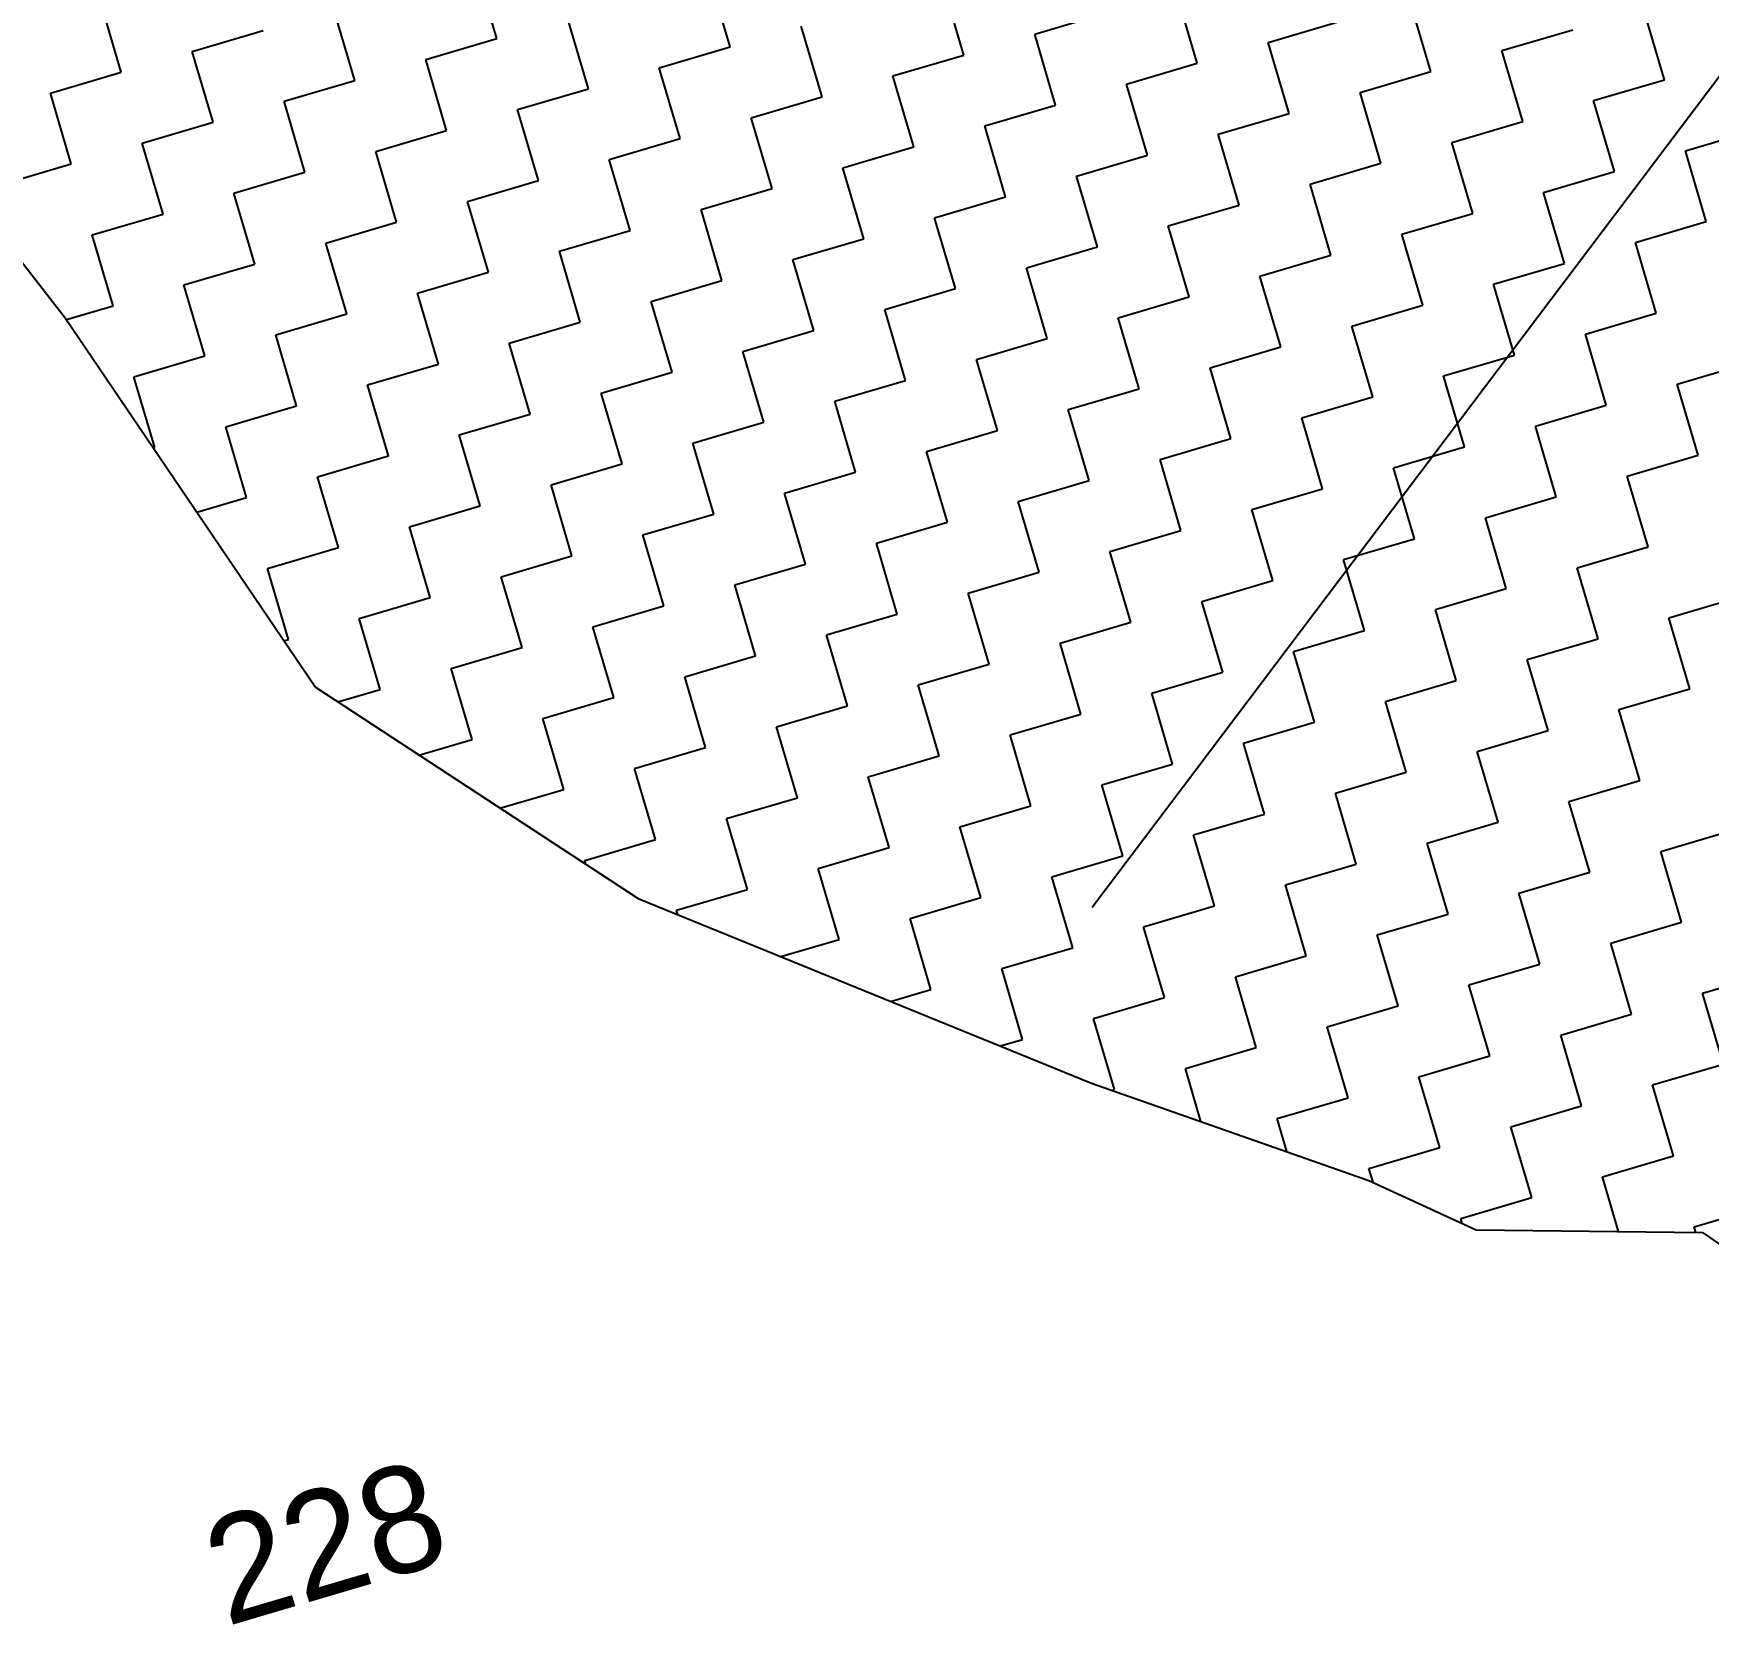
# Model space of a CAD drawing. Header units: metres. Extents: x 283645 to 285797, y 2017393 to 2020400.
# Drawn here: x 284637.4 to 284784.7, y 2017891.2 to 2018031.1 of the extents above; entities that cross this region are included whole.
import ezdxf
from ezdxf.enums import TextEntityAlignment as Align

# ---------------------------------------------------------------- set-up
doc = ezdxf.new("R2010")
doc.units = ezdxf.units.M
doc.layers.add('POLY_HATCH', color=12, linetype='Continuous')
doc.layers.add('TEXT_PARCEL', color=7, linetype='Continuous')
doc.styles.add('TEXT_MAP', font='', dxfattribs={"height": 2.5})
doc.styles.get('TEXT_MAP').set_extended_font_data('Kruti Dev 050')

msp = doc.modelspace()

# ---------------------------------------------------------------- linework, layer by layer
msp.add_lwpolyline([(284806.5, 2018054.9), (284730.52, 2017954.22)])
at = {"layer": 'POLY_HATCH'}
for p, q in [((284610.67, 2018044.15), (284640.2, 2018006.08)), ((284640.2, 2018006.08), (284662.21, 2017973.6)), ((284662.21, 2017973.6), (284690.58, 2017955.01)), ((284690.58, 2017955.01), (284730.45, 2017938.8)), ((284730.45, 2017938.8), (284754.85, 2017930.23)), ((284754.85, 2017930.23), (284764.27, 2017925.89)), ((284764.27, 2017925.89), (284784.17, 2017925.66)), ((284784.17, 2017925.66), (284809.04, 2017908.59))]:
    msp.add_line(p, q, dxfattribs=at)
at = {"layer": 'POLY_HATCH', "linetype": 'Continuous'}
for p, q in [((284678.15, 2018030.63), (284676.31, 2018036.86)), ((284698.69, 2018029.91), (284696.85, 2018036.14)), ((284719.22, 2018029.18), (284717.39, 2018035.42)), ((284739.76, 2018028.46), (284737.93, 2018034.7)), ((284645.14, 2018027.68), (284643.3, 2018033.91)), ((284665.68, 2018026.95), (284663.84, 2018033.19)), ((284760.3, 2018027.74), (284758.46, 2018033.97)), ((284780.84, 2018027.02), (284779, 2018033.25)), ((284686.22, 2018026.23), (284684.38, 2018032.47)), ((284706.76, 2018025.51), (284704.92, 2018031.74)), ((284725.46, 2018031.02), (284731.69, 2018032.86)), ((284746, 2018030.3), (284752.23, 2018032.14)), ((284651.37, 2018029.51), (284657.61, 2018031.35)), ((284671.91, 2018028.79), (284678.15, 2018030.63)), ((284727.29, 2018024.79), (284725.46, 2018031.02)), ((284747.83, 2018024.06), (284746, 2018030.3)), ((284766.53, 2018029.58), (284772.77, 2018031.41)), ((284653.21, 2018023.28), (284651.37, 2018029.51)), ((284673.75, 2018022.56), (284671.91, 2018028.79)), ((284692.45, 2018028.07), (284698.69, 2018029.91)), ((284712.99, 2018027.35), (284719.22, 2018029.18)), ((284768.37, 2018023.34), (284766.53, 2018029.58)), ((284638.91, 2018025.84), (284645.14, 2018027.68)), ((284694.29, 2018021.84), (284692.45, 2018028.07)), ((284714.83, 2018021.11), (284712.99, 2018027.35)), ((284733.53, 2018026.62), (284739.76, 2018028.46)), ((284754.07, 2018025.9), (284760.3, 2018027.74)), ((284640.74, 2018019.61), (284638.91, 2018025.84)), ((284659.45, 2018025.12), (284665.68, 2018026.95)), ((284679.98, 2018024.4), (284686.22, 2018026.23)), ((284735.37, 2018020.39), (284733.53, 2018026.62)), ((284755.9, 2018019.67), (284754.07, 2018025.9)), ((284774.61, 2018025.18), (284780.84, 2018027.02)), ((284661.28, 2018018.88), (284659.45, 2018025.12)), ((284681.82, 2018018.16), (284679.98, 2018024.4)), ((284700.52, 2018023.67), (284706.76, 2018025.51)), ((284721.06, 2018022.95), (284727.29, 2018024.79)), ((284776.44, 2018018.95), (284774.61, 2018025.18)), ((284646.98, 2018021.44), (284653.21, 2018023.28)), ((284702.36, 2018017.44), (284700.52, 2018023.67)), ((284722.9, 2018016.72), (284721.06, 2018022.95)), ((284741.6, 2018022.23), (284747.83, 2018024.06)), ((284762.14, 2018021.51), (284768.37, 2018023.34)), ((284648.81, 2018015.21), (284646.98, 2018021.44)), ((284667.52, 2018020.72), (284673.75, 2018022.56)), ((284688.05, 2018020), (284694.29, 2018021.84)), ((284743.44, 2018015.99), (284741.6, 2018022.23)), ((284763.98, 2018015.27), (284762.14, 2018021.51)), ((284782.68, 2018020.78), (284788.91, 2018022.62)), ((284669.35, 2018014.49), (284667.52, 2018020.72)), ((284689.89, 2018013.76), (284688.05, 2018020)), ((284708.59, 2018019.28), (284714.83, 2018021.11)), ((284729.13, 2018018.55), (284735.37, 2018020.39)), ((284784.51, 2018014.55), (284782.68, 2018020.78)), ((284634.51, 2018017.77), (284640.74, 2018019.61)), ((284655.05, 2018017.05), (284661.28, 2018018.88)), ((284710.43, 2018013.04), (284708.59, 2018019.28)), ((284730.97, 2018012.32), (284729.13, 2018018.55)), ((284749.67, 2018017.83), (284755.9, 2018019.67)), ((284770.21, 2018017.11), (284776.44, 2018018.95)), ((284656.89, 2018010.81), (284655.05, 2018017.05)), ((284675.59, 2018016.32), (284681.82, 2018018.16)), ((284696.13, 2018015.6), (284702.36, 2018017.44)), ((284751.51, 2018011.6), (284749.67, 2018017.83)), ((284772.05, 2018010.87), (284770.21, 2018017.11)), ((284677.42, 2018010.09), (284675.59, 2018016.32)), ((284697.96, 2018009.37), (284696.13, 2018015.6)), ((284716.66, 2018014.88), (284722.9, 2018016.72)), ((284737.2, 2018014.16), (284743.44, 2018015.99)), ((284642.58, 2018013.37), (284648.81, 2018015.21)), ((284663.12, 2018012.65), (284669.35, 2018014.49)), ((284718.5, 2018008.65), (284716.66, 2018014.88)), ((284739.04, 2018007.92), (284737.2, 2018014.16)), ((284757.74, 2018013.43), (284763.98, 2018015.27)), ((284778.28, 2018012.71), (284784.51, 2018014.55)), ((284644.42, 2018007.14), (284642.58, 2018013.37)), ((284664.96, 2018006.42), (284663.12, 2018012.65)), ((284683.66, 2018011.93), (284689.89, 2018013.76)), ((284704.2, 2018011.21), (284710.43, 2018013.04)), ((284759.58, 2018007.2), (284757.74, 2018013.43)), ((284780.12, 2018006.48), (284778.28, 2018012.71)), ((284685.49, 2018005.69), (284683.66, 2018011.93)), ((284706.03, 2018004.97), (284704.2, 2018011.21)), ((284724.73, 2018010.48), (284730.97, 2018012.32)), ((284745.27, 2018009.76), (284751.51, 2018011.6)), ((284650.65, 2018008.98), (284656.89, 2018010.81)), ((284671.19, 2018008.25), (284677.42, 2018010.09)), ((284726.57, 2018004.25), (284724.73, 2018010.48)), ((284747.11, 2018003.53), (284745.27, 2018009.76)), ((284765.81, 2018009.04), (284772.05, 2018010.87)), ((284652.49, 2018002.74), (284650.65, 2018008.98)), ((284673.03, 2018002.02), (284671.19, 2018008.25)), ((284691.73, 2018007.53), (284697.96, 2018009.37)), ((284712.27, 2018006.81), (284718.5, 2018008.65)), ((284767.65, 2018002.8), (284765.81, 2018009.04)), ((284640.31, 2018005.93), (284644.42, 2018007.14)), ((284693.57, 2018001.3), (284691.73, 2018007.53)), ((284714.1, 2018000.57), (284712.27, 2018006.81)), ((284732.81, 2018006.09), (284739.04, 2018007.92)), ((284753.34, 2018005.36), (284759.58, 2018007.2)), ((284773.88, 2018004.64), (284780.12, 2018006.48)), ((284658.72, 2018004.58), (284664.96, 2018006.42)), ((284679.26, 2018003.86), (284685.49, 2018005.69)), ((284734.64, 2017999.85), (284732.81, 2018006.09)), ((284755.18, 2017999.13), (284753.34, 2018005.36)), ((284660.56, 2017998.35), (284658.72, 2018004.58)), ((284681.1, 2017997.62), (284679.26, 2018003.86)), ((284699.8, 2018003.13), (284706.03, 2018004.97)), ((284720.34, 2018002.41), (284726.57, 2018004.25)), ((284740.88, 2018001.69), (284747.11, 2018003.53)), ((284775.72, 2017998.41), (284773.88, 2018004.64)), ((284646.25, 2018000.9), (284652.49, 2018002.74)), ((284701.64, 2017996.9), (284699.8, 2018003.13)), ((284722.18, 2017996.18), (284720.34, 2018002.41)), ((284761.42, 2018000.97), (284767.65, 2018002.8)), ((284781.95, 2018000.24), (284788.19, 2018002.08)), ((284648.09, 2017994.67), (284646.25, 2018000.9)), ((284666.79, 2018000.18), (284673.03, 2018002.02)), ((284687.33, 2017999.46), (284693.57, 2018001.3)), ((284742.71, 2017995.46), (284740.88, 2018001.69)), ((284763.25, 2017994.73), (284761.42, 2018000.97)), ((284668.63, 2017993.95), (284666.79, 2018000.18)), ((284689.17, 2017993.23), (284687.33, 2017999.46)), ((284707.87, 2017998.74), (284714.1, 2018000.57)), ((284728.41, 2017998.01), (284734.64, 2017999.85)), ((284748.95, 2017997.29), (284755.18, 2017999.13)), ((284783.79, 2017994.01), (284781.95, 2018000.24)), ((284654.33, 2017996.51), (284660.56, 2017998.35)), ((284709.71, 2017992.5), (284707.87, 2017998.74)), ((284730.25, 2017991.78), (284728.41, 2017998.01)), ((284769.49, 2017996.57), (284775.72, 2017998.41)), ((284656.16, 2017990.27), (284654.33, 2017996.51)), ((284674.86, 2017995.79), (284681.1, 2017997.62)), ((284695.4, 2017995.06), (284701.64, 2017996.9)), ((284715.94, 2017994.34), (284722.18, 2017996.18)), ((284750.78, 2017991.06), (284748.95, 2017997.29)), ((284771.32, 2017990.34), (284769.49, 2017996.57)), ((284676.7, 2017989.55), (284674.86, 2017995.79)), ((284697.24, 2017988.83), (284695.4, 2017995.06)), ((284736.48, 2017993.62), (284742.71, 2017995.46)), ((284757.02, 2017992.9), (284763.25, 2017994.73)), ((284647.96, 2017994.63), (284648.09, 2017994.67)), ((284662.4, 2017992.11), (284668.63, 2017993.95)), ((284682.94, 2017991.39), (284689.17, 2017993.23)), ((284717.78, 2017988.11), (284715.94, 2017994.34)), ((284738.32, 2017987.38), (284736.48, 2017993.62)), ((284777.56, 2017992.17), (284783.79, 2017994.01)), ((284664.23, 2017985.88), (284662.4, 2017992.11)), ((284703.47, 2017990.67), (284709.71, 2017992.5)), ((284724.01, 2017989.94), (284730.25, 2017991.78)), ((284758.86, 2017986.66), (284757.02, 2017992.9)), ((284779.39, 2017985.94), (284777.56, 2017992.17)), ((284651.79, 2017988.98), (284656.16, 2017990.27)), ((284684.77, 2017985.16), (284682.94, 2017991.39)), ((284705.31, 2017984.43), (284703.47, 2017990.67)), ((284744.55, 2017989.22), (284750.78, 2017991.06)), ((284765.09, 2017988.5), (284771.32, 2017990.34)), ((284670.47, 2017987.71), (284676.7, 2017989.55)), ((284691.01, 2017986.99), (284697.24, 2017988.83)), ((284725.85, 2017983.71), (284724.01, 2017989.94)), ((284746.39, 2017982.99), (284744.55, 2017989.22)), ((284672.3, 2017981.48), (284670.47, 2017987.71)), ((284711.54, 2017986.27), (284717.78, 2017988.11)), ((284732.08, 2017985.55), (284738.32, 2017987.38)), ((284766.93, 2017982.27), (284765.09, 2017988.5)), ((284658, 2017984.04), (284664.23, 2017985.88)), ((284692.84, 2017980.76), (284691.01, 2017986.99)), ((284713.38, 2017980.04), (284711.54, 2017986.27)), ((284752.62, 2017984.82), (284758.86, 2017986.66)), ((284773.16, 2017984.1), (284779.39, 2017985.94)), ((284678.54, 2017983.32), (284684.77, 2017985.16)), ((284699.08, 2017982.6), (284705.31, 2017984.43)), ((284733.92, 2017979.31), (284732.08, 2017985.55)), ((284754.46, 2017978.59), (284752.62, 2017984.82)), ((284659.84, 2017977.81), (284658, 2017984.04)), ((284680.38, 2017977.08), (284678.54, 2017983.32)), ((284719.62, 2017981.87), (284725.85, 2017983.71)), ((284740.15, 2017981.15), (284746.39, 2017982.99)), ((284775, 2017977.87), (284773.16, 2017984.1)), ((284666.07, 2017979.64), (284672.3, 2017981.48)), ((284700.91, 2017976.36), (284699.08, 2017982.6)), ((284721.45, 2017975.64), (284719.62, 2017981.87)), ((284760.69, 2017980.43), (284766.93, 2017982.27)), ((284781.23, 2017979.71), (284787.47, 2017981.54)), ((284686.61, 2017978.92), (284692.84, 2017980.76)), ((284707.15, 2017978.2), (284713.38, 2017980.04)), ((284741.99, 2017974.92), (284740.15, 2017981.15)), ((284762.53, 2017974.19), (284760.69, 2017980.43)), ((284667.91, 2017973.41), (284666.07, 2017979.64)), ((284688.45, 2017972.69), (284686.61, 2017978.92)), ((284727.69, 2017977.48), (284733.92, 2017979.31)), ((284748.23, 2017976.75), (284754.46, 2017978.59)), ((284783.07, 2017973.47), (284781.23, 2017979.71)), ((284659.44, 2017977.69), (284659.84, 2017977.81)), ((284674.14, 2017975.25), (284680.38, 2017977.08)), ((284708.99, 2017971.96), (284707.15, 2017978.2)), ((284729.52, 2017971.24), (284727.69, 2017977.48)), ((284768.76, 2017976.03), (284775, 2017977.87)), ((284694.68, 2017974.52), (284700.91, 2017976.36)), ((284715.22, 2017973.8), (284721.45, 2017975.64)), ((284750.06, 2017970.52), (284748.23, 2017976.75)), ((284770.6, 2017969.8), (284768.76, 2017976.03)), ((284675.98, 2017969.01), (284674.14, 2017975.25)), ((284696.52, 2017968.29), (284694.68, 2017974.52)), ((284735.76, 2017973.08), (284741.99, 2017974.92)), ((284756.3, 2017972.36), (284762.53, 2017974.19)), ((284664.18, 2017972.31), (284667.91, 2017973.41)), ((284682.21, 2017970.85), (284688.45, 2017972.69)), ((284717.06, 2017967.57), (284715.22, 2017973.8)), ((284737.59, 2017966.85), (284735.76, 2017973.08)), ((284776.83, 2017971.63), (284783.07, 2017973.47)), ((284702.75, 2017970.13), (284708.99, 2017971.96)), ((284723.29, 2017969.41), (284729.52, 2017971.24)), ((284758.13, 2017966.12), (284756.3, 2017972.36)), ((284778.67, 2017965.4), (284776.83, 2017971.63)), ((284684.05, 2017964.62), (284682.21, 2017970.85)), ((284704.59, 2017963.89), (284702.75, 2017970.13)), ((284743.83, 2017968.68), (284750.06, 2017970.52)), ((284764.37, 2017967.96), (284770.6, 2017969.8)), ((284671.31, 2017967.64), (284675.98, 2017969.01)), ((284690.28, 2017966.45), (284696.52, 2017968.29)), ((284725.13, 2017963.17), (284723.29, 2017969.41)), ((284745.67, 2017962.45), (284743.83, 2017968.68)), ((284710.82, 2017965.73), (284717.06, 2017967.57)), ((284731.36, 2017965.01), (284737.59, 2017966.85)), ((284766.2, 2017961.73), (284764.37, 2017967.96)), ((284692.12, 2017960.22), (284690.28, 2017966.45)), ((284712.66, 2017959.5), (284710.82, 2017965.73)), ((284751.9, 2017964.29), (284758.13, 2017966.12)), ((284772.44, 2017963.56), (284778.67, 2017965.4)), ((284678.44, 2017962.96), (284684.05, 2017964.62)), ((284698.35, 2017962.06), (284704.59, 2017963.89)), ((284733.2, 2017958.77), (284731.36, 2017965.01)), ((284753.74, 2017958.05), (284751.9, 2017964.29)), ((284718.89, 2017961.33), (284725.13, 2017963.17)), ((284739.43, 2017960.61), (284745.67, 2017962.45)), ((284774.28, 2017957.33), (284772.44, 2017963.56)), ((284700.19, 2017955.82), (284698.35, 2017962.06)), ((284720.73, 2017955.1), (284718.89, 2017961.33)), ((284759.97, 2017959.89), (284766.2, 2017961.73)), ((284780.51, 2017959.17), (284786.74, 2017961)), ((284685.89, 2017958.38), (284692.12, 2017960.22)), ((284706.43, 2017957.66), (284712.66, 2017959.5)), ((284741.27, 2017954.38), (284739.43, 2017960.61)), ((284761.81, 2017953.66), (284759.97, 2017959.89)), ((284686, 2017958.02), (284685.89, 2017958.38)), ((284726.96, 2017956.94), (284733.2, 2017958.77)), ((284747.5, 2017956.22), (284753.74, 2017958.05)), ((284782.35, 2017952.93), (284780.51, 2017959.17)), ((284708.26, 2017951.43), (284706.43, 2017957.66)), ((284728.8, 2017950.7), (284726.96, 2017956.94)), ((284768.04, 2017955.49), (284774.28, 2017957.33)), ((284693.96, 2017953.99), (284700.19, 2017955.82)), ((284714.5, 2017953.26), (284720.73, 2017955.1)), ((284749.34, 2017949.98), (284747.5, 2017956.22)), ((284769.88, 2017949.26), (284768.04, 2017955.49)), ((284694.07, 2017953.59), (284693.96, 2017953.99)), ((284735.04, 2017952.54), (284741.27, 2017954.38)), ((284755.57, 2017951.82), (284761.81, 2017953.66)), ((284716.33, 2017947.03), (284714.5, 2017953.26)), ((284736.87, 2017946.31), (284735.04, 2017952.54)), ((284776.11, 2017951.1), (284782.35, 2017952.93)), ((284703.13, 2017949.91), (284708.26, 2017951.43)), ((284722.57, 2017948.87), (284728.8, 2017950.7)), ((284757.41, 2017945.58), (284755.57, 2017951.82)), ((284777.95, 2017944.86), (284776.11, 2017951.1)), ((284743.11, 2017948.14), (284749.34, 2017949.98)), ((284763.64, 2017947.42), (284769.88, 2017949.26)), ((284724.4, 2017942.63), (284722.57, 2017948.87)), ((284744.94, 2017941.91), (284743.11, 2017948.14)), ((284784.18, 2017946.7), (284790.42, 2017948.54)), ((284712.79, 2017945.98), (284716.33, 2017947.03)), ((284730.64, 2017944.47), (284736.87, 2017946.31)), ((284765.48, 2017941.19), (284763.64, 2017947.42)), ((284786.02, 2017940.47), (284784.18, 2017946.7)), ((284751.18, 2017943.75), (284757.41, 2017945.58)), ((284771.72, 2017943.02), (284777.95, 2017944.86)), ((284732.48, 2017938.24), (284730.64, 2017944.47)), ((284753.01, 2017937.51), (284751.18, 2017943.75)), ((284722.45, 2017942.06), (284724.4, 2017942.63)), ((284738.71, 2017940.07), (284744.94, 2017941.91)), ((284773.55, 2017936.79), (284771.72, 2017943.02)), ((284759.25, 2017939.35), (284765.48, 2017941.19)), ((284779.79, 2017938.63), (284786.02, 2017940.47)), ((284740.08, 2017935.42), (284738.71, 2017940.07)), ((284761.08, 2017933.12), (284759.25, 2017939.35)), ((284732.25, 2017938.17), (284732.48, 2017938.24)), ((284746.78, 2017935.68), (284753.01, 2017937.51)), ((284781.62, 2017932.39), (284779.79, 2017938.63)), ((284767.32, 2017934.95), (284773.55, 2017936.79)), ((284747.64, 2017932.77), (284746.78, 2017935.68)), ((284769.16, 2017928.72), (284767.32, 2017934.95)), ((284754.85, 2017931.28), (284761.08, 2017933.12)), ((284775.39, 2017930.56), (284781.62, 2017932.39)), ((284755.21, 2017930.07), (284754.85, 2017931.28)), ((284776.81, 2017925.75), (284775.39, 2017930.56)), ((284762.92, 2017926.88), (284769.16, 2017928.72)), ((284783.46, 2017926.16), (284789.69, 2017928)), ((284763.05, 2017926.46), (284762.92, 2017926.88)), ((284783.61, 2017925.67), (284783.46, 2017926.16))]:
    msp.add_line(p, q, dxfattribs=at)

# ---------------------------------------------------------------- texts
at = {"layer": 'TEXT_PARCEL', "style": 'TEXT_MAP'}
msp.add_text('228', height=9.358, rotation=16.4202, dxfattribs=at).set_placement((284663.06, 2017898.45), align=Align.MIDDLE)

doc.saveas('drawing.dxf')
